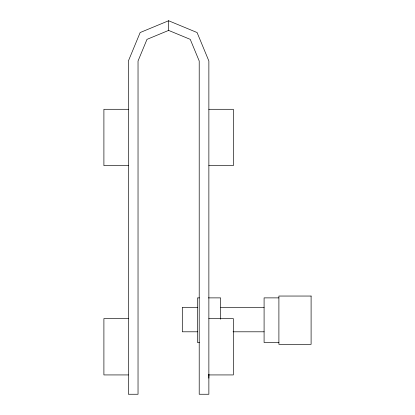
<?xml version="1.0" encoding="UTF-8"?>
<svg xmlns="http://www.w3.org/2000/svg" width="415" height="415" viewBox="0 0 415 415"><rect width="100%" height="100%" fill="white"/><g stroke="black" fill="none" stroke-linecap="round" stroke-linejoin="round"><path stroke-width="0.62" d="M208.87 378.153L208.87 61L197.078 32.536L168.62 20.75L140.161 32.536L128.375 61L128.375 394.25L138.034 394.25L138.034 61L146.993 39.368L168.62 30.409L190.252 39.368L199.21 61L199.21 394.25L208.87 394.25L208.87 374.268M128.375 109.295L103.9 109.295L103.9 165.642L128.375 165.642M208.87 109.295L233.339 109.295L233.339 165.642L208.87 165.642M199.423 297.882L197.493 297.882L197.493 342.51L199.423 342.51M208.413 297.882L220.619 297.882L220.619 319.239M278.901 297.882L264.09 297.882L264.09 342.51L278.901 342.51M197.493 307.313L182.304 307.313L182.304 331.798L197.493 331.798M220.77 307.313L264.09 307.313M128.375 318.585L103.9 318.585L103.9 374.932L128.375 374.932M208.87 318.585L233.339 318.585L233.339 374.932L208.87 374.932M233.054 331.798L264.09 331.798M168.62 20.75L168.62 30.409M311.1 296.045L278.901 296.045L278.901 344.341L311.1 344.341L311.1 296.045"/></g></svg>
